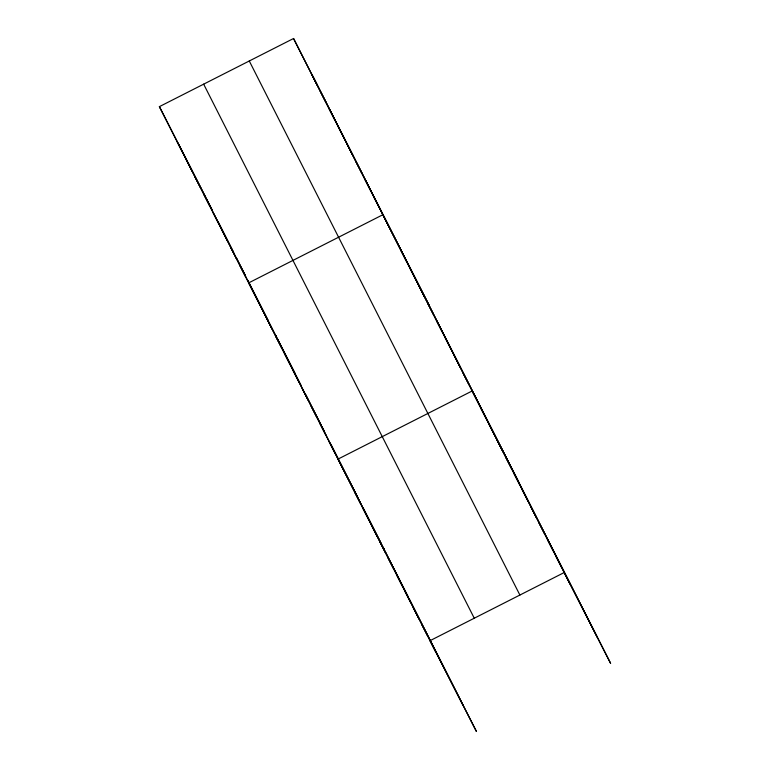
<?xml version="1.0" encoding="UTF-8"?>
<svg xmlns="http://www.w3.org/2000/svg" width="770" height="770" viewBox="0 0 770 770"><rect width="100%" height="100%" fill="white"/><g stroke="black" fill="none" stroke-linecap="round" stroke-linejoin="round"><path stroke-width="1.16" d="M435.82 652.103L159.38 106.645L293.553 38.5L610.62 663.355L564.16 572.562L429.987 640.707L476.447 731.5L409.534 599.445M311.417 73.747L317.25 85.152M320.339 91.37L326.182 102.776M329.271 108.993L335.114 120.399M338.203 126.617L344.036 138.023M347.135 144.24L352.968 155.646M356.067 161.864L361.9 173.269M364.99 179.487L370.832 190.893M373.922 197.12L379.764 208.516M429.314 305.536L382.854 214.743L248.681 282.888L272.012 328.482M400.718 249.99L406.55 261.386M409.64 267.614L415.482 279.01M418.572 285.237L424.414 296.642M427.504 302.86L433.337 314.266M436.436 320.484L442.269 331.889M445.368 338.107L451.201 349.513M454.29 355.73L460.133 367.136M463.222 373.354L469.055 384.759M518.614 481.77L472.154 390.977L337.982 459.122L356.722 495.755M480.519 407.484L486.351 418.89M488.883 423.991L494.715 435.397M497.247 440.498L503.079 451.903M505.611 457.005L511.444 468.41M513.975 473.512L519.808 484.917M522.339 490.018L528.172 501.424M530.703 506.525L536.536 517.931M539.067 523.032L544.9 534.438M547.432 539.539L553.264 550.945M555.796 556.056L561.628 567.452M159.38 106.645L182.711 152.248M183.222 153.249L187.312 161.248M187.832 162.249L205.84 197.438M177.235 141.892L183.067 153.297M186.167 159.515L191.999 170.921M195.099 177.138L200.931 188.544M204.031 194.762L209.863 206.167M212.953 212.385L218.796 223.791M221.885 230.009L227.718 241.414M230.817 247.642L236.65 259.038M239.749 265.265L245.582 276.661M272.522 329.483L276.613 337.481M277.133 338.482L295.141 373.681L277.277 338.434M266.536 318.135L272.368 329.541M275.467 335.758L281.3 347.164M284.4 353.382L290.232 364.788M293.332 371.005L299.164 382.411M302.254 388.629L308.096 400.034M311.186 406.252L317.019 417.658M320.118 423.875L325.951 435.281M329.05 441.499L334.883 452.904M357.222 496.727L361.313 504.725M361.823 505.726L379.966 541.185M380.467 542.157L384.442 549.924L383.393 547.845M354.71 492.136L360.543 503.541M363.074 508.643L368.907 520.048M371.438 525.15L377.271 536.555M379.803 541.657L385.635 553.062M388.167 558.163L393.999 569.569M396.531 574.67L402.364 586.076M404.895 591.187L410.728 602.583M413.259 607.694L419.092 619.09M421.623 624.201L427.456 635.596M312.793 76.105L597.212 637.156M293.553 38.5L569.993 583.958M249.278 60.984L519.885 595.046M203.655 84.161L474.262 618.214M206.36 198.477L212.145 209.883M217.92 221.288L232.107 249.278M232.627 250.317L233.676 252.387M236.303 257.575L245.235 275.198M247.863 280.376L258.893 302.148M259.423 303.188L268.345 320.811M275.708 335.325L276.757 337.395M295.661 374.721L301.445 386.126M305.642 394.413L321.408 425.512M321.927 426.551L324.555 431.739M330.859 444.175L339.791 461.798M340.311 462.837L348.194 478.391M348.723 479.421L357.646 497.045M363.43 508.45L380.765 542.667M384.962 550.954L392.276 565.392M392.806 566.431L400.65 581.899M401.17 582.938L408.485 597.376M178.621 144.25L303.64 390.987M304.169 392.017L463.039 705.301"/></g></svg>
